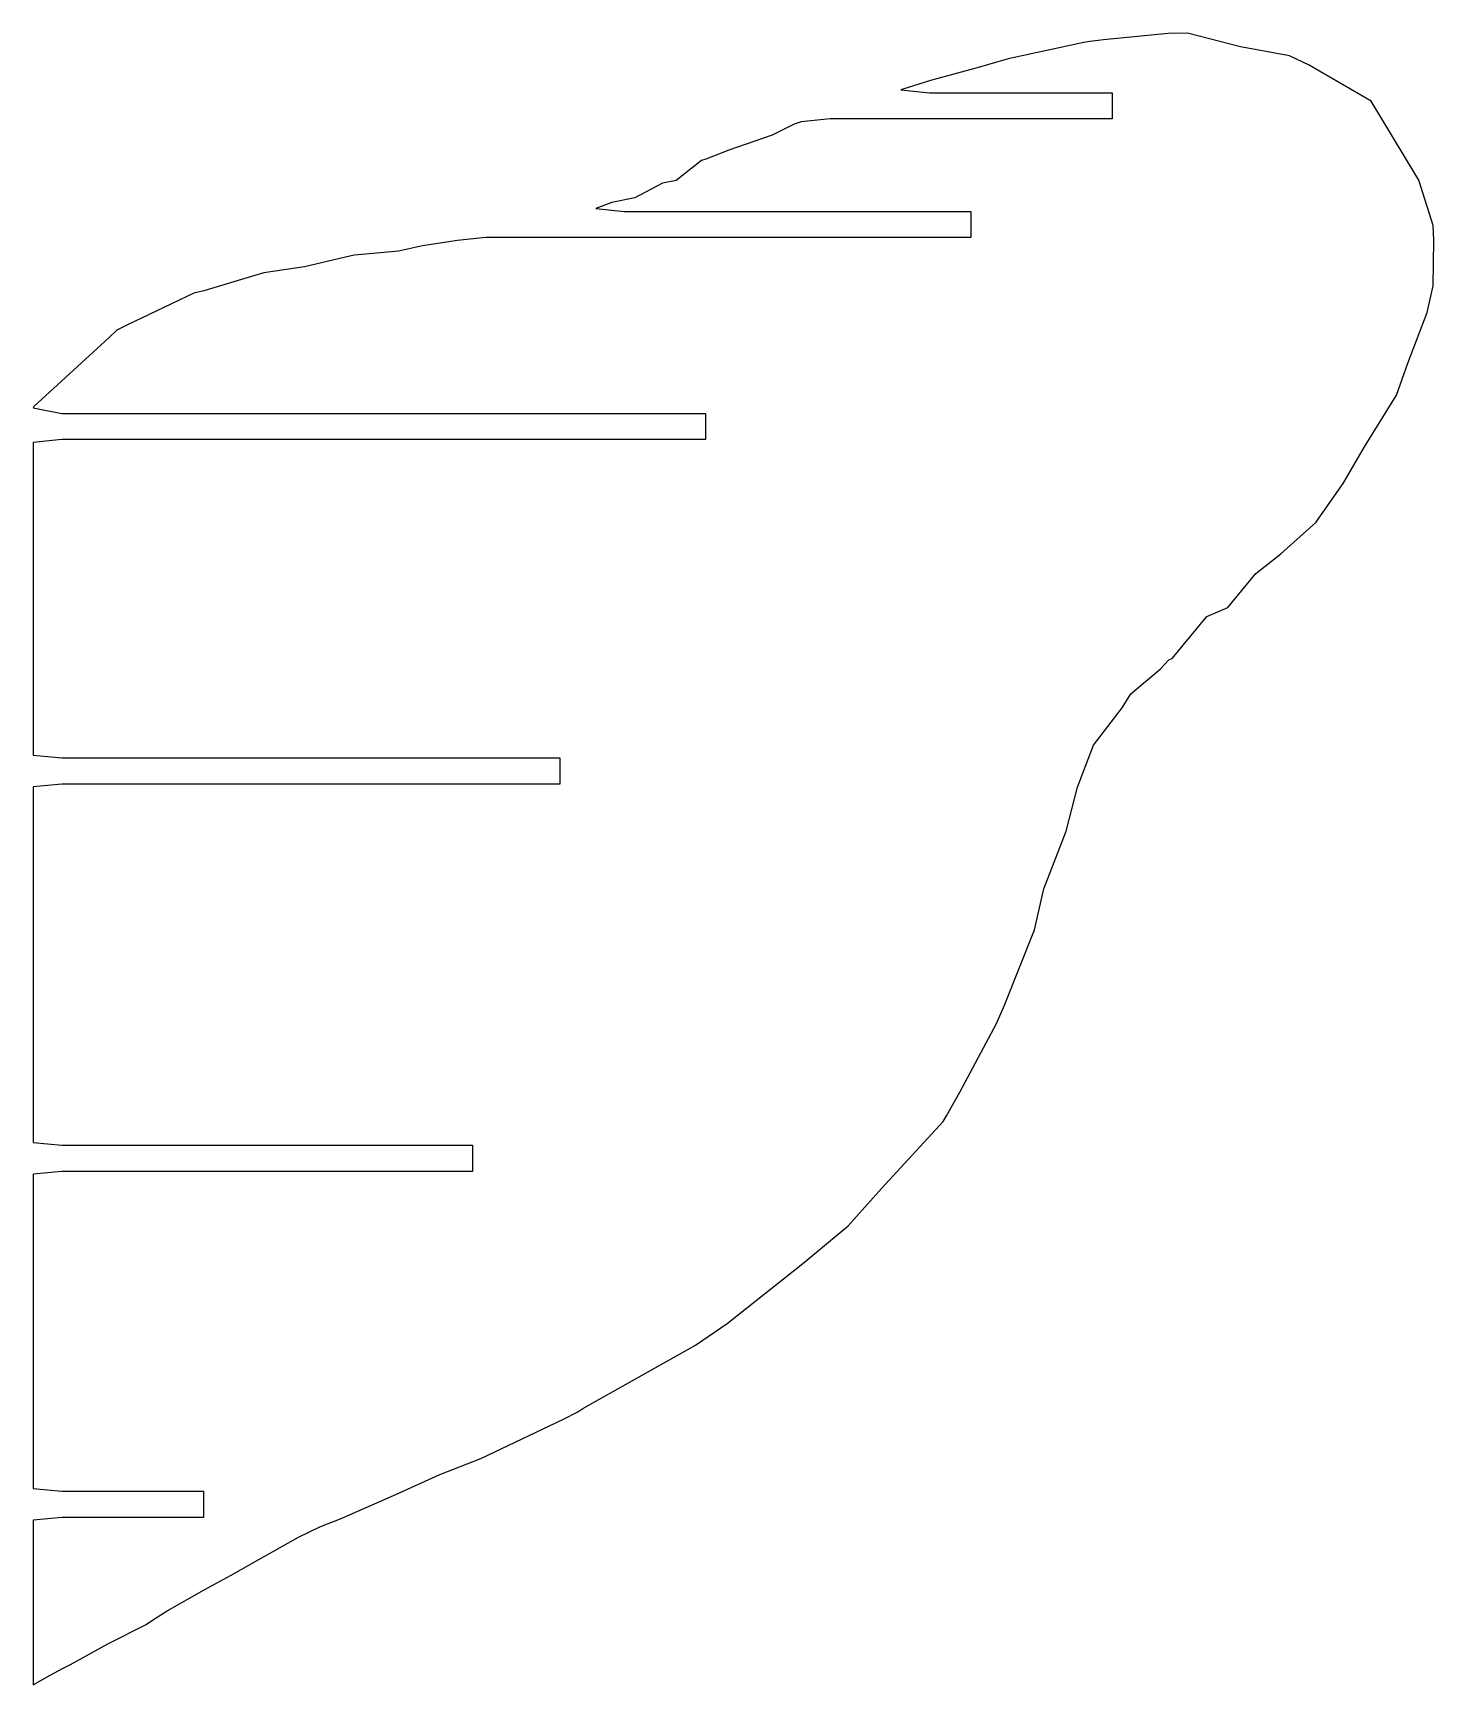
# Model space of a CAD drawing. Header units: inches. Extents: x -5 to 450, y 101 to 374.
# Drawn here: x 233 to 450, y 101.5 to 357.3 of the extents above; entities that cross this region are included whole.
import ezdxf

# ---------------------------------------------------------------- set-up
doc = ezdxf.new("R2010")
doc.units = ezdxf.units.IN
doc.header["$MEASUREMENT"] = 0
doc.layers.add('boundary', color=7, linetype='Continuous')

# ---------------------------------------------------------------- blocks, each defined once
blk = doc.blocks.new('block 132')
at = {"layer": 'boundary', "color": 5, "lineweight": 25, "true_color": 0x0000ff}
for points in [[(232.99, 299.26), (237.45, 298.41)], [(232.99, 299.26), (237.45, 298.41)], [(232.99, 299.26), (232.99, 299.26)], [(237.45, 298.41), (237.45, 298.41)]]:
    blk.add_lwpolyline(points, dxfattribs=at)
blk = doc.blocks.new('block 133')
at = {"layer": 'boundary', "color": 5, "lineweight": 25, "true_color": 0x0000ff}
for points in [[(237.45, 298.41), (337.12, 298.41)], [(237.45, 298.41), (337.12, 298.41)], [(237.45, 298.41), (237.45, 298.41)], [(337.12, 298.41), (337.12, 298.41)]]:
    blk.add_lwpolyline(points, dxfattribs=at)
blk = doc.blocks.new('block 134')
at = {"layer": 'boundary', "color": 5, "lineweight": 25, "true_color": 0x0000ff}
for points in [[(337.12, 298.41), (337.12, 294.36)], [(337.12, 298.41), (337.12, 294.36)], [(337.12, 298.41), (337.12, 298.41)], [(337.12, 294.36), (337.12, 294.36)]]:
    blk.add_lwpolyline(points, dxfattribs=at)
blk = doc.blocks.new('block 135')
at = {"layer": 'boundary', "color": 5, "lineweight": 25, "true_color": 0x0000ff}
for points in [[(337.12, 294.36), (237.45, 294.36)], [(337.12, 294.36), (237.45, 294.36)], [(237.45, 294.36), (237.45, 294.36)], [(337.12, 294.36), (337.12, 294.36)]]:
    blk.add_lwpolyline(points, dxfattribs=at)
blk = doc.blocks.new('block 136')
at = {"layer": 'boundary', "color": 5, "lineweight": 25, "true_color": 0x0000ff}
for points in [[(237.45, 294.36), (232.99, 293.92)], [(237.45, 294.36), (232.99, 293.92)], [(237.45, 294.36), (237.45, 294.36)], [(232.99, 293.92), (232.99, 293.92)]]:
    blk.add_lwpolyline(points, dxfattribs=at)
blk = doc.blocks.new('block 137')
at = {"layer": 'boundary', "color": 5, "lineweight": 25, "true_color": 0x0000ff}
for points in [[(232.99, 293.92), (232.99, 245.48)], [(232.99, 293.92), (232.99, 245.48)], [(232.99, 293.92), (232.99, 293.92)], [(232.99, 245.48), (232.99, 245.48)]]:
    blk.add_lwpolyline(points, dxfattribs=at)
blk = doc.blocks.new('block 138')
at = {"layer": 'boundary', "color": 5, "lineweight": 25, "true_color": 0x0000ff}
for points in [[(232.99, 245.48), (237.45, 245.04)], [(232.99, 245.48), (237.45, 245.04)], [(232.99, 245.48), (232.99, 245.48)], [(237.45, 245.04), (237.45, 245.04)]]:
    blk.add_lwpolyline(points, dxfattribs=at)
blk = doc.blocks.new('block 139')
at = {"layer": 'boundary', "color": 5, "lineweight": 25, "true_color": 0x0000ff}
for points in [[(237.45, 245.04), (314.56, 245.04)], [(237.45, 245.04), (314.56, 245.04)], [(237.45, 245.04), (237.45, 245.04)], [(314.56, 245.04), (314.56, 245.04)]]:
    blk.add_lwpolyline(points, dxfattribs=at)
blk = doc.blocks.new('block 140')
at = {"layer": 'boundary', "color": 5, "lineweight": 25, "true_color": 0x0000ff}
for points in [[(314.56, 245.04), (314.56, 240.99)], [(314.56, 245.04), (314.56, 240.99)], [(314.56, 245.04), (314.56, 245.04)], [(314.56, 240.99), (314.56, 240.99)]]:
    blk.add_lwpolyline(points, dxfattribs=at)
blk = doc.blocks.new('block 141')
at = {"layer": 'boundary', "color": 5, "lineweight": 25, "true_color": 0x0000ff}
for points in [[(314.56, 240.99), (237.45, 240.99)], [(314.56, 240.99), (237.45, 240.99)], [(237.45, 240.99), (237.45, 240.99)], [(314.56, 240.99), (314.56, 240.99)]]:
    blk.add_lwpolyline(points, dxfattribs=at)
blk = doc.blocks.new('block 142')
at = {"layer": 'boundary', "color": 5, "lineweight": 25, "true_color": 0x0000ff}
for points in [[(237.45, 240.99), (232.99, 240.55)], [(237.45, 240.99), (232.99, 240.55)], [(232.99, 240.55), (232.99, 240.55)], [(237.45, 240.99), (237.45, 240.99)]]:
    blk.add_lwpolyline(points, dxfattribs=at)
blk = doc.blocks.new('block 143')
at = {"layer": 'boundary', "color": 5, "lineweight": 25, "true_color": 0x0000ff}
for points in [[(232.99, 240.55), (232.99, 185.51)], [(232.99, 240.55), (232.99, 185.51)], [(232.99, 240.55), (232.99, 240.55)], [(232.99, 185.51), (232.99, 185.51)]]:
    blk.add_lwpolyline(points, dxfattribs=at)
blk = doc.blocks.new('block 144')
at = {"layer": 'boundary', "color": 5, "lineweight": 25, "true_color": 0x0000ff}
for points in [[(232.99, 185.51), (237.45, 185.07)], [(232.99, 185.51), (237.45, 185.07)], [(232.99, 185.51), (232.99, 185.51)], [(237.45, 185.07), (237.45, 185.07)]]:
    blk.add_lwpolyline(points, dxfattribs=at)
blk = doc.blocks.new('block 145')
at = {"layer": 'boundary', "color": 5, "lineweight": 25, "true_color": 0x0000ff}
for points in [[(237.45, 185.07), (301.04, 185.07)], [(237.45, 185.07), (301.04, 185.07)], [(237.45, 185.07), (237.45, 185.07)], [(301.04, 185.07), (301.04, 185.07)]]:
    blk.add_lwpolyline(points, dxfattribs=at)
blk = doc.blocks.new('block 146')
at = {"layer": 'boundary', "color": 5, "lineweight": 25, "true_color": 0x0000ff}
for points in [[(301.04, 185.07), (301.04, 181.02)], [(301.04, 185.07), (301.04, 181.02)], [(301.04, 185.07), (301.04, 185.07)], [(301.04, 181.02), (301.04, 181.02)]]:
    blk.add_lwpolyline(points, dxfattribs=at)
blk = doc.blocks.new('block 147')
at = {"layer": 'boundary', "color": 5, "lineweight": 25, "true_color": 0x0000ff}
for points in [[(301.04, 181.02), (237.45, 181.02)], [(301.04, 181.02), (237.45, 181.02)], [(237.45, 181.02), (237.45, 181.02)], [(301.04, 181.02), (301.04, 181.02)]]:
    blk.add_lwpolyline(points, dxfattribs=at)
blk = doc.blocks.new('block 148')
at = {"layer": 'boundary', "color": 5, "lineweight": 25, "true_color": 0x0000ff}
for points in [[(237.45, 181.02), (232.99, 180.58)], [(237.45, 181.02), (232.99, 180.58)], [(232.99, 180.58), (232.99, 180.58)], [(237.45, 181.02), (237.45, 181.02)]]:
    blk.add_lwpolyline(points, dxfattribs=at)
blk = doc.blocks.new('block 149')
at = {"layer": 'boundary', "color": 5, "lineweight": 25, "true_color": 0x0000ff}
for points in [[(232.99, 180.58), (232.99, 131.92)], [(232.99, 180.58), (232.99, 131.92)], [(232.99, 180.58), (232.99, 180.58)], [(232.99, 131.92), (232.99, 131.92)]]:
    blk.add_lwpolyline(points, dxfattribs=at)
blk = doc.blocks.new('block 150')
at = {"layer": 'boundary', "color": 5, "lineweight": 25, "true_color": 0x0000ff}
for points in [[(232.99, 131.92), (237.45, 131.48)], [(232.99, 131.92), (237.45, 131.48)], [(232.99, 131.92), (232.99, 131.92)], [(237.45, 131.48), (237.45, 131.48)]]:
    blk.add_lwpolyline(points, dxfattribs=at)
blk = doc.blocks.new('block 151')
at = {"layer": 'boundary', "color": 5, "lineweight": 25, "true_color": 0x0000ff}
for points in [[(237.45, 131.48), (259.38, 131.48)], [(237.45, 131.48), (259.38, 131.48)], [(237.45, 131.48), (237.45, 131.48)], [(259.38, 131.48), (259.38, 131.48)]]:
    blk.add_lwpolyline(points, dxfattribs=at)
blk = doc.blocks.new('block 152')
at = {"layer": 'boundary', "color": 5, "lineweight": 25, "true_color": 0x0000ff}
for points in [[(259.38, 131.48), (259.38, 127.43)], [(259.38, 131.48), (259.38, 127.43)], [(259.38, 131.48), (259.38, 131.48)], [(259.38, 127.43), (259.38, 127.43)]]:
    blk.add_lwpolyline(points, dxfattribs=at)
blk = doc.blocks.new('block 153')
at = {"layer": 'boundary', "color": 5, "lineweight": 25, "true_color": 0x0000ff}
for points in [[(259.38, 127.43), (237.45, 127.43)], [(259.38, 127.43), (237.45, 127.43)], [(237.45, 127.43), (237.45, 127.43)], [(259.38, 127.43), (259.38, 127.43)]]:
    blk.add_lwpolyline(points, dxfattribs=at)
blk = doc.blocks.new('block 154')
at = {"layer": 'boundary', "color": 5, "lineweight": 25, "true_color": 0x0000ff}
for points in [[(237.45, 127.43), (232.99, 126.99)], [(237.45, 127.43), (232.99, 126.99)], [(232.99, 126.99), (232.99, 126.99)], [(237.45, 127.43), (237.45, 127.43)]]:
    blk.add_lwpolyline(points, dxfattribs=at)
blk = doc.blocks.new('block 155')
at = {"layer": 'boundary', "color": 5, "lineweight": 25, "true_color": 0x0000ff}
for points in [[(232.99, 126.99), (232.99, 101.49)], [(232.99, 126.99), (232.99, 101.49)], [(232.99, 126.99), (232.99, 126.99)], [(232.99, 101.49), (232.99, 101.49)]]:
    blk.add_lwpolyline(points, dxfattribs=at)
blk = doc.blocks.new('block 156')
at = {"layer": 'boundary', "color": 5, "lineweight": 25, "true_color": 0x0000ff}
for points in [[(232.99, 101.49), (235.63, 103.01)], [(232.99, 101.49), (235.63, 103.01)], [(235.63, 103.01), (235.63, 103.01)], [(232.99, 101.49), (232.99, 101.49)]]:
    blk.add_lwpolyline(points, dxfattribs=at)
blk = doc.blocks.new('block 157')
at = {"layer": 'boundary', "color": 5, "lineweight": 25, "true_color": 0x0000ff}
for points in [[(235.63, 103.01), (237.66, 104.09)], [(235.63, 103.01), (237.66, 104.09)], [(235.63, 103.01), (235.63, 103.01)], [(237.66, 104.09), (237.66, 104.09)]]:
    blk.add_lwpolyline(points, dxfattribs=at)
blk = doc.blocks.new('block 158')
at = {"layer": 'boundary', "color": 5, "lineweight": 25, "true_color": 0x0000ff}
for points in [[(237.66, 104.09), (238.78, 104.67)], [(237.66, 104.09), (238.78, 104.67)], [(237.66, 104.09), (237.66, 104.09)], [(238.78, 104.67), (238.78, 104.67)]]:
    blk.add_lwpolyline(points, dxfattribs=at)
blk = doc.blocks.new('block 159')
at = {"layer": 'boundary', "color": 5, "lineweight": 25, "true_color": 0x0000ff}
for points in [[(238.78, 104.67), (244.57, 107.86)], [(238.78, 104.67), (244.57, 107.86)], [(244.57, 107.86), (244.57, 107.86)], [(238.78, 104.67), (238.78, 104.67)]]:
    blk.add_lwpolyline(points, dxfattribs=at)
blk = doc.blocks.new('block 160')
at = {"layer": 'boundary', "color": 5, "lineweight": 25, "true_color": 0x0000ff}
for points in [[(244.57, 107.86), (250.49, 110.83)], [(244.57, 107.86), (250.49, 110.83)], [(250.49, 110.83), (250.49, 110.83)], [(244.57, 107.86), (244.57, 107.86)]]:
    blk.add_lwpolyline(points, dxfattribs=at)
blk = doc.blocks.new('block 161')
at = {"layer": 'boundary', "color": 5, "lineweight": 25, "true_color": 0x0000ff}
for points in [[(250.49, 110.83), (251.81, 111.73)], [(250.49, 110.83), (251.81, 111.73)], [(250.49, 110.83), (250.49, 110.83)], [(251.81, 111.73), (251.81, 111.73)]]:
    blk.add_lwpolyline(points, dxfattribs=at)
blk = doc.blocks.new('block 162')
at = {"layer": 'boundary', "color": 5, "lineweight": 25, "true_color": 0x0000ff}
for points in [[(251.81, 111.73), (253.79, 112.99)], [(251.81, 111.73), (253.79, 112.99)], [(253.79, 112.99), (253.79, 112.99)], [(251.81, 111.73), (251.81, 111.73)]]:
    blk.add_lwpolyline(points, dxfattribs=at)
blk = doc.blocks.new('block 163')
at = {"layer": 'boundary', "color": 5, "lineweight": 25, "true_color": 0x0000ff}
for points in [[(253.79, 112.99), (259.52, 116.23)], [(253.79, 112.99), (259.52, 116.23)], [(259.52, 116.23), (259.52, 116.23)], [(253.79, 112.99), (253.79, 112.99)]]:
    blk.add_lwpolyline(points, dxfattribs=at)
blk = doc.blocks.new('block 164')
at = {"layer": 'boundary', "color": 5, "lineweight": 25, "true_color": 0x0000ff}
for points in [[(259.52, 116.23), (263.66, 118.47)], [(259.52, 116.23), (263.66, 118.47)], [(263.66, 118.47), (263.66, 118.47)], [(259.52, 116.23), (259.52, 116.23)]]:
    blk.add_lwpolyline(points, dxfattribs=at)
blk = doc.blocks.new('block 165')
at = {"layer": 'boundary', "color": 5, "lineweight": 25, "true_color": 0x0000ff}
for points in [[(263.66, 118.47), (267.94, 120.91)], [(263.66, 118.47), (267.94, 120.91)], [(267.94, 120.91), (267.94, 120.91)], [(263.66, 118.47), (263.66, 118.47)]]:
    blk.add_lwpolyline(points, dxfattribs=at)
blk = doc.blocks.new('block 166')
at = {"layer": 'boundary', "color": 5, "lineweight": 25, "true_color": 0x0000ff}
for points in [[(267.94, 120.91), (274.08, 124.39)], [(267.94, 120.91), (274.08, 124.39)], [(274.08, 124.39), (274.08, 124.39)], [(267.94, 120.91), (267.94, 120.91)]]:
    blk.add_lwpolyline(points, dxfattribs=at)
blk = doc.blocks.new('block 167')
at = {"layer": 'boundary', "color": 5, "lineweight": 25, "true_color": 0x0000ff}
for points in [[(274.08, 124.39), (277.4, 125.99)], [(274.08, 124.39), (277.4, 125.99)], [(277.4, 125.99), (277.4, 125.99)], [(274.08, 124.39), (274.08, 124.39)]]:
    blk.add_lwpolyline(points, dxfattribs=at)
blk = doc.blocks.new('block 168')
at = {"layer": 'boundary', "color": 5, "lineweight": 25, "true_color": 0x0000ff}
for points in [[(277.4, 125.99), (280.71, 127.27)], [(277.4, 125.99), (280.71, 127.27)], [(277.4, 125.99), (277.4, 125.99)], [(280.71, 127.27), (280.71, 127.27)]]:
    blk.add_lwpolyline(points, dxfattribs=at)
blk = doc.blocks.new('block 169')
at = {"layer": 'boundary', "color": 5, "lineweight": 25, "true_color": 0x0000ff}
for points in [[(280.71, 127.27), (289.29, 131.03)], [(280.71, 127.27), (289.29, 131.03)], [(289.29, 131.03), (289.29, 131.03)], [(280.71, 127.27), (280.71, 127.27)]]:
    blk.add_lwpolyline(points, dxfattribs=at)
blk = doc.blocks.new('block 170')
at = {"layer": 'boundary', "color": 5, "lineweight": 25, "true_color": 0x0000ff}
for points in [[(289.29, 131.03), (296.01, 134.07)], [(289.29, 131.03), (296.01, 134.07)], [(296.01, 134.07), (296.01, 134.07)], [(289.29, 131.03), (289.29, 131.03)]]:
    blk.add_lwpolyline(points, dxfattribs=at)
blk = doc.blocks.new('block 171')
at = {"layer": 'boundary', "color": 5, "lineweight": 25, "true_color": 0x0000ff}
for points in [[(296.01, 134.07), (302.34, 136.56)], [(296.01, 134.07), (302.34, 136.56)], [(302.34, 136.56), (302.34, 136.56)], [(296.01, 134.07), (296.01, 134.07)]]:
    blk.add_lwpolyline(points, dxfattribs=at)
blk = doc.blocks.new('block 172')
at = {"layer": 'boundary', "color": 5, "lineweight": 25, "true_color": 0x0000ff}
for points in [[(302.34, 136.56), (315.17, 142.64)], [(302.34, 136.56), (315.17, 142.64)], [(315.17, 142.64), (315.17, 142.64)], [(302.34, 136.56), (302.34, 136.56)]]:
    blk.add_lwpolyline(points, dxfattribs=at)
blk = doc.blocks.new('block 173')
at = {"layer": 'boundary', "color": 5, "lineweight": 25, "true_color": 0x0000ff}
for points in [[(315.17, 142.64), (317.34, 143.76)], [(315.17, 142.64), (317.34, 143.76)], [(317.34, 143.76), (317.34, 143.76)], [(315.17, 142.64), (315.17, 142.64)]]:
    blk.add_lwpolyline(points, dxfattribs=at)
blk = doc.blocks.new('block 174')
at = {"layer": 'boundary', "color": 5, "lineweight": 25, "true_color": 0x0000ff}
for points in [[(317.34, 143.76), (318.16, 144.3)], [(317.34, 143.76), (318.16, 144.3)], [(317.34, 143.76), (317.34, 143.76)], [(318.16, 144.3), (318.16, 144.3)]]:
    blk.add_lwpolyline(points, dxfattribs=at)
blk = doc.blocks.new('block 175')
at = {"layer": 'boundary', "color": 5, "lineweight": 25, "true_color": 0x0000ff}
for points in [[(318.16, 144.3), (335.61, 154.13)], [(318.16, 144.3), (335.61, 154.13)], [(335.61, 154.13), (335.61, 154.13)], [(318.16, 144.3), (318.16, 144.3)]]:
    blk.add_lwpolyline(points, dxfattribs=at)
blk = doc.blocks.new('block 176')
at = {"layer": 'boundary', "color": 5, "lineweight": 25, "true_color": 0x0000ff}
for points in [[(335.61, 154.13), (340.49, 157.44)], [(335.61, 154.13), (340.49, 157.44)], [(340.49, 157.44), (340.49, 157.44)], [(335.61, 154.13), (335.61, 154.13)]]:
    blk.add_lwpolyline(points, dxfattribs=at)
blk = doc.blocks.new('block 177')
at = {"layer": 'boundary', "color": 5, "lineweight": 25, "true_color": 0x0000ff}
for points in [[(340.49, 157.44), (352.22, 166.75)], [(340.49, 157.44), (352.22, 166.75)], [(352.22, 166.75), (352.22, 166.75)], [(340.49, 157.44), (340.49, 157.44)]]:
    blk.add_lwpolyline(points, dxfattribs=at)
blk = doc.blocks.new('block 178')
at = {"layer": 'boundary', "color": 5, "lineweight": 25, "true_color": 0x0000ff}
for points in [[(352.22, 166.75), (359.21, 172.6)], [(352.22, 166.75), (359.21, 172.6)], [(359.21, 172.6), (359.21, 172.6)], [(352.22, 166.75), (352.22, 166.75)]]:
    blk.add_lwpolyline(points, dxfattribs=at)
blk = doc.blocks.new('block 179')
at = {"layer": 'boundary', "color": 5, "lineweight": 25, "true_color": 0x0000ff}
for points in [[(359.21, 172.6), (364.42, 178.38)], [(359.21, 172.6), (364.42, 178.38)], [(364.42, 178.38), (364.42, 178.38)], [(359.21, 172.6), (359.21, 172.6)]]:
    blk.add_lwpolyline(points, dxfattribs=at)
blk = doc.blocks.new('block 180')
at = {"layer": 'boundary', "color": 5, "lineweight": 25, "true_color": 0x0000ff}
for points in [[(364.42, 178.38), (373.94, 188.77)], [(364.42, 178.38), (373.94, 188.77)], [(373.94, 188.77), (373.94, 188.77)], [(364.42, 178.38), (364.42, 178.38)]]:
    blk.add_lwpolyline(points, dxfattribs=at)
blk = doc.blocks.new('block 181')
at = {"layer": 'boundary', "color": 5, "lineweight": 25, "true_color": 0x0000ff}
for points in [[(373.94, 188.77), (374.48, 189.61)], [(373.94, 188.77), (374.48, 189.61)], [(374.48, 189.61), (374.48, 189.61)], [(373.94, 188.77), (373.94, 188.77)]]:
    blk.add_lwpolyline(points, dxfattribs=at)
blk = doc.blocks.new('block 182')
at = {"layer": 'boundary', "color": 5, "lineweight": 25, "true_color": 0x0000ff}
for points in [[(374.48, 189.61), (376.55, 193.29)], [(374.48, 189.61), (376.55, 193.29)], [(376.55, 193.29), (376.55, 193.29)], [(374.48, 189.61), (374.48, 189.61)]]:
    blk.add_lwpolyline(points, dxfattribs=at)
blk = doc.blocks.new('block 183')
at = {"layer": 'boundary', "color": 5, "lineweight": 25, "true_color": 0x0000ff}
for points in [[(376.55, 193.29), (382.19, 203.91)], [(376.55, 193.29), (382.19, 203.91)], [(382.19, 203.91), (382.19, 203.91)], [(376.55, 193.29), (376.55, 193.29)]]:
    blk.add_lwpolyline(points, dxfattribs=at)
blk = doc.blocks.new('block 184')
at = {"layer": 'boundary', "color": 5, "lineweight": 25, "true_color": 0x0000ff}
for points in [[(382.19, 203.91), (383.42, 206.78)], [(382.19, 203.91), (383.42, 206.78)], [(383.42, 206.78), (383.42, 206.78)], [(382.19, 203.91), (382.19, 203.91)]]:
    blk.add_lwpolyline(points, dxfattribs=at)
blk = doc.blocks.new('block 185')
at = {"layer": 'boundary', "color": 5, "lineweight": 25, "true_color": 0x0000ff}
for points in [[(383.42, 206.78), (388.09, 218.41)], [(383.42, 206.78), (388.09, 218.41)], [(388.09, 218.41), (388.09, 218.41)], [(383.42, 206.78), (383.42, 206.78)]]:
    blk.add_lwpolyline(points, dxfattribs=at)
blk = doc.blocks.new('block 186')
at = {"layer": 'boundary', "color": 5, "lineweight": 25, "true_color": 0x0000ff}
for points in [[(388.09, 218.41), (389.53, 224.79)], [(388.09, 218.41), (389.53, 224.79)], [(389.53, 224.79), (389.53, 224.79)], [(388.09, 218.41), (388.09, 218.41)]]:
    blk.add_lwpolyline(points, dxfattribs=at)
blk = doc.blocks.new('block 187')
at = {"layer": 'boundary', "color": 5, "lineweight": 25, "true_color": 0x0000ff}
for points in [[(389.53, 224.79), (393.01, 233.7)], [(389.53, 224.79), (393.01, 233.7)], [(393.01, 233.7), (393.01, 233.7)], [(389.53, 224.79), (389.53, 224.79)]]:
    blk.add_lwpolyline(points, dxfattribs=at)
blk = doc.blocks.new('block 188')
at = {"layer": 'boundary', "color": 5, "lineweight": 25, "true_color": 0x0000ff}
for points in [[(393.01, 233.7), (394.77, 240.54)], [(393.01, 233.7), (394.77, 240.54)], [(394.77, 240.54), (394.77, 240.54)], [(393.01, 233.7), (393.01, 233.7)]]:
    blk.add_lwpolyline(points, dxfattribs=at)
blk = doc.blocks.new('block 189')
at = {"layer": 'boundary', "color": 5, "lineweight": 25, "true_color": 0x0000ff}
for points in [[(394.77, 240.54), (397.25, 247.02)], [(394.77, 240.54), (397.25, 247.02)], [(397.25, 247.02), (397.25, 247.02)], [(394.77, 240.54), (394.77, 240.54)]]:
    blk.add_lwpolyline(points, dxfattribs=at)
blk = doc.blocks.new('block 190')
at = {"layer": 'boundary', "color": 5, "lineweight": 25, "true_color": 0x0000ff}
for points in [[(397.25, 247.02), (401.67, 252.81)], [(397.25, 247.02), (401.67, 252.81)], [(401.67, 252.81), (401.67, 252.81)], [(397.25, 247.02), (397.25, 247.02)]]:
    blk.add_lwpolyline(points, dxfattribs=at)
blk = doc.blocks.new('block 191')
at = {"layer": 'boundary', "color": 5, "lineweight": 25, "true_color": 0x0000ff}
for points in [[(401.67, 252.81), (403.01, 254.97)], [(401.67, 252.81), (403.01, 254.97)], [(403.01, 254.97), (403.01, 254.97)], [(401.67, 252.81), (401.67, 252.81)]]:
    blk.add_lwpolyline(points, dxfattribs=at)
blk = doc.blocks.new('block 192')
at = {"layer": 'boundary', "color": 5, "lineweight": 25, "true_color": 0x0000ff}
for points in [[(403.01, 254.97), (407.54, 258.81)], [(403.01, 254.97), (407.54, 258.81)], [(407.54, 258.81), (407.54, 258.81)], [(403.01, 254.97), (403.01, 254.97)]]:
    blk.add_lwpolyline(points, dxfattribs=at)
blk = doc.blocks.new('block 193')
at = {"layer": 'boundary', "color": 5, "lineweight": 25, "true_color": 0x0000ff}
for points in [[(407.54, 258.81), (408.9, 260.23)], [(407.54, 258.81), (408.9, 260.23)], [(407.54, 258.81), (407.54, 258.81)], [(408.9, 260.23), (408.9, 260.23)]]:
    blk.add_lwpolyline(points, dxfattribs=at)
blk = doc.blocks.new('block 194')
at = {"layer": 'boundary', "color": 5, "lineweight": 25, "true_color": 0x0000ff}
for points in [[(408.9, 260.23), (409.43, 260.47)], [(408.9, 260.23), (409.43, 260.47)], [(408.9, 260.23), (408.9, 260.23)], [(409.43, 260.47), (409.43, 260.47)]]:
    blk.add_lwpolyline(points, dxfattribs=at)
blk = doc.blocks.new('block 195')
at = {"layer": 'boundary', "color": 5, "lineweight": 25, "true_color": 0x0000ff}
for points in [[(409.43, 260.47), (414.78, 266.94)], [(409.43, 260.47), (414.78, 266.94)], [(414.78, 266.94), (414.78, 266.94)], [(409.43, 260.47), (409.43, 260.47)]]:
    blk.add_lwpolyline(points, dxfattribs=at)
blk = doc.blocks.new('block 196')
at = {"layer": 'boundary', "color": 5, "lineweight": 25, "true_color": 0x0000ff}
for points in [[(414.78, 266.94), (418.02, 268.32)], [(414.78, 266.94), (418.02, 268.32)], [(414.78, 266.94), (414.78, 266.94)], [(418.02, 268.32), (418.02, 268.32)]]:
    blk.add_lwpolyline(points, dxfattribs=at)
blk = doc.blocks.new('block 197')
at = {"layer": 'boundary', "color": 5, "lineweight": 25, "true_color": 0x0000ff}
for points in [[(418.02, 268.32), (422.38, 273.59)], [(418.02, 268.32), (422.38, 273.59)], [(422.38, 273.59), (422.38, 273.59)], [(418.02, 268.32), (418.02, 268.32)]]:
    blk.add_lwpolyline(points, dxfattribs=at)
blk = doc.blocks.new('block 198')
at = {"layer": 'boundary', "color": 5, "lineweight": 25, "true_color": 0x0000ff}
for points in [[(422.38, 273.59), (426.23, 276.66)], [(422.38, 273.59), (426.23, 276.66)], [(426.23, 276.66), (426.23, 276.66)], [(422.38, 273.59), (422.38, 273.59)]]:
    blk.add_lwpolyline(points, dxfattribs=at)
blk = doc.blocks.new('block 199')
at = {"layer": 'boundary', "color": 5, "lineweight": 25, "true_color": 0x0000ff}
for points in [[(426.23, 276.66), (431.67, 281.51)], [(426.23, 276.66), (431.67, 281.51)], [(431.67, 281.51), (431.67, 281.51)], [(426.23, 276.66), (426.23, 276.66)]]:
    blk.add_lwpolyline(points, dxfattribs=at)
blk = doc.blocks.new('block 200')
at = {"layer": 'boundary', "color": 5, "lineweight": 25, "true_color": 0x0000ff}
for points in [[(431.67, 281.51), (435.9, 287.53)], [(431.67, 281.51), (435.9, 287.53)], [(435.9, 287.53), (435.9, 287.53)], [(431.67, 281.51), (431.67, 281.51)]]:
    blk.add_lwpolyline(points, dxfattribs=at)
blk = doc.blocks.new('block 201')
at = {"layer": 'boundary', "color": 5, "lineweight": 25, "true_color": 0x0000ff}
for points in [[(435.9, 287.53), (439.2, 293.25)], [(435.9, 287.53), (439.2, 293.25)], [(439.2, 293.25), (439.2, 293.25)], [(435.9, 287.53), (435.9, 287.53)]]:
    blk.add_lwpolyline(points, dxfattribs=at)
blk = doc.blocks.new('block 202')
at = {"layer": 'boundary', "color": 5, "lineweight": 25, "true_color": 0x0000ff}
for points in [[(439.2, 293.25), (444.14, 301.23)], [(439.2, 293.25), (444.14, 301.23)], [(444.14, 301.23), (444.14, 301.23)], [(439.2, 293.25), (439.2, 293.25)]]:
    blk.add_lwpolyline(points, dxfattribs=at)
blk = doc.blocks.new('block 203')
at = {"layer": 'boundary', "color": 5, "lineweight": 25, "true_color": 0x0000ff}
for points in [[(444.14, 301.23), (445.9, 306.2)], [(444.14, 301.23), (445.9, 306.2)], [(445.9, 306.2), (445.9, 306.2)], [(444.14, 301.23), (444.14, 301.23)]]:
    blk.add_lwpolyline(points, dxfattribs=at)
blk = doc.blocks.new('block 204')
at = {"layer": 'boundary', "color": 5, "lineweight": 25, "true_color": 0x0000ff}
for points in [[(445.9, 306.2), (448.9, 314.02)], [(445.9, 306.2), (448.9, 314.02)], [(448.9, 314.02), (448.9, 314.02)], [(445.9, 306.2), (445.9, 306.2)]]:
    blk.add_lwpolyline(points, dxfattribs=at)
blk = doc.blocks.new('block 205')
at = {"layer": 'boundary', "color": 5, "lineweight": 25, "true_color": 0x0000ff}
for points in [[(448.9, 314.02), (449.83, 318.16)], [(448.9, 314.02), (449.83, 318.16)], [(449.83, 318.16), (449.83, 318.16)], [(448.9, 314.02), (448.9, 314.02)]]:
    blk.add_lwpolyline(points, dxfattribs=at)
blk = doc.blocks.new('block 206')
at = {"layer": 'boundary', "color": 5, "lineweight": 25, "true_color": 0x0000ff}
for points in [[(449.83, 318.16), (449.96, 325.16)], [(449.83, 318.16), (449.96, 325.16)], [(449.96, 325.16), (449.96, 325.16)], [(449.83, 318.16), (449.83, 318.16)]]:
    blk.add_lwpolyline(points, dxfattribs=at)
blk = doc.blocks.new('block 207')
at = {"layer": 'boundary', "color": 5, "lineweight": 25, "true_color": 0x0000ff}
for points in [[(449.96, 325.16), (449.82, 327.5)], [(449.96, 325.16), (449.82, 327.5)], [(449.82, 327.5), (449.82, 327.5)], [(449.96, 325.16), (449.96, 325.16)]]:
    blk.add_lwpolyline(points, dxfattribs=at)
blk = doc.blocks.new('block 208')
at = {"layer": 'boundary', "color": 5, "lineweight": 25, "true_color": 0x0000ff}
for points in [[(449.82, 327.5), (447.63, 334.5)], [(449.82, 327.5), (447.63, 334.5)], [(447.63, 334.5), (447.63, 334.5)], [(449.82, 327.5), (449.82, 327.5)]]:
    blk.add_lwpolyline(points, dxfattribs=at)
blk = doc.blocks.new('block 209')
at = {"layer": 'boundary', "color": 5, "lineweight": 25, "true_color": 0x0000ff}
for points in [[(447.63, 334.5), (446.98, 335.54)], [(447.63, 334.5), (446.98, 335.54)], [(446.98, 335.54), (446.98, 335.54)], [(447.63, 334.5), (447.63, 334.5)]]:
    blk.add_lwpolyline(points, dxfattribs=at)
blk = doc.blocks.new('block 210')
at = {"layer": 'boundary', "color": 5, "lineweight": 25, "true_color": 0x0000ff}
for points in [[(446.98, 335.54), (440.23, 346.74)], [(446.98, 335.54), (440.23, 346.74)], [(440.23, 346.74), (440.23, 346.74)], [(446.98, 335.54), (446.98, 335.54)]]:
    blk.add_lwpolyline(points, dxfattribs=at)
blk = doc.blocks.new('block 211')
at = {"layer": 'boundary', "color": 5, "lineweight": 25, "true_color": 0x0000ff}
for points in [[(440.23, 346.74), (430.62, 352.32)], [(440.23, 346.74), (430.62, 352.32)], [(430.62, 352.32), (430.62, 352.32)], [(440.23, 346.74), (440.23, 346.74)]]:
    blk.add_lwpolyline(points, dxfattribs=at)
blk = doc.blocks.new('block 212')
at = {"layer": 'boundary', "color": 5, "lineweight": 25, "true_color": 0x0000ff}
for points in [[(430.62, 352.32), (427.59, 353.76)], [(430.62, 352.32), (427.59, 353.76)], [(427.59, 353.76), (427.59, 353.76)], [(430.62, 352.32), (430.62, 352.32)]]:
    blk.add_lwpolyline(points, dxfattribs=at)
blk = doc.blocks.new('block 213')
at = {"layer": 'boundary', "color": 5, "lineweight": 25, "true_color": 0x0000ff}
for points in [[(427.59, 353.76), (419.99, 355.19)], [(427.59, 353.76), (419.99, 355.19)], [(419.99, 355.19), (419.99, 355.19)], [(427.59, 353.76), (427.59, 353.76)]]:
    blk.add_lwpolyline(points, dxfattribs=at)
blk = doc.blocks.new('block 214')
at = {"layer": 'boundary', "color": 5, "lineweight": 25, "true_color": 0x0000ff}
for points in [[(419.99, 355.19), (411.78, 357.31)], [(419.99, 355.19), (411.78, 357.31)], [(411.78, 357.31), (411.78, 357.31)], [(419.99, 355.19), (419.99, 355.19)]]:
    blk.add_lwpolyline(points, dxfattribs=at)
blk = doc.blocks.new('block 215')
at = {"layer": 'boundary', "color": 5, "lineweight": 25, "true_color": 0x0000ff}
for points in [[(411.78, 357.31), (408.78, 357.24)], [(411.78, 357.31), (408.78, 357.24)], [(408.78, 357.24), (408.78, 357.24)], [(411.78, 357.31), (411.78, 357.31)]]:
    blk.add_lwpolyline(points, dxfattribs=at)
blk = doc.blocks.new('block 216')
at = {"layer": 'boundary', "color": 5, "lineweight": 25, "true_color": 0x0000ff}
for points in [[(408.78, 357.24), (398.77, 356.24)], [(408.78, 357.24), (398.77, 356.24)], [(398.77, 356.24), (398.77, 356.24)], [(408.78, 357.24), (408.78, 357.24)]]:
    blk.add_lwpolyline(points, dxfattribs=at)
blk = doc.blocks.new('block 217')
at = {"layer": 'boundary', "color": 5, "lineweight": 25, "true_color": 0x0000ff}
for points in [[(398.77, 356.24), (396.68, 356.02)], [(398.77, 356.24), (396.68, 356.02)], [(396.68, 356.02), (396.68, 356.02)], [(398.77, 356.24), (398.77, 356.24)]]:
    blk.add_lwpolyline(points, dxfattribs=at)
blk = doc.blocks.new('block 218')
at = {"layer": 'boundary', "color": 5, "lineweight": 25, "true_color": 0x0000ff}
for points in [[(396.68, 356.02), (395.75, 355.86)], [(396.68, 356.02), (395.75, 355.86)], [(395.75, 355.86), (395.75, 355.86)], [(396.68, 356.02), (396.68, 356.02)]]:
    blk.add_lwpolyline(points, dxfattribs=at)
blk = doc.blocks.new('block 219')
at = {"layer": 'boundary', "color": 5, "lineweight": 25, "true_color": 0x0000ff}
for points in [[(395.75, 355.86), (384.02, 353.31)], [(395.75, 355.86), (384.02, 353.31)], [(395.75, 355.86), (395.75, 355.86)], [(384.02, 353.31), (384.02, 353.31)]]:
    blk.add_lwpolyline(points, dxfattribs=at)
blk = doc.blocks.new('block 220')
at = {"layer": 'boundary', "color": 5, "lineweight": 25, "true_color": 0x0000ff}
for points in [[(384.02, 353.31), (379.23, 351.93)], [(384.02, 353.31), (379.23, 351.93)], [(384.02, 353.31), (384.02, 353.31)], [(379.23, 351.93), (379.23, 351.93)]]:
    blk.add_lwpolyline(points, dxfattribs=at)
blk = doc.blocks.new('block 221')
at = {"layer": 'boundary', "color": 5, "lineweight": 25, "true_color": 0x0000ff}
for points in [[(379.23, 351.93), (371.97, 349.93)], [(379.23, 351.93), (371.97, 349.93)], [(379.23, 351.93), (379.23, 351.93)], [(371.97, 349.93), (371.97, 349.93)]]:
    blk.add_lwpolyline(points, dxfattribs=at)
blk = doc.blocks.new('block 222')
at = {"layer": 'boundary', "color": 5, "lineweight": 25, "true_color": 0x0000ff}
for points in [[(371.97, 349.93), (367.38, 348.5)], [(371.97, 349.93), (367.38, 348.5)], [(367.38, 348.5), (367.38, 348.5)], [(371.97, 349.93), (371.97, 349.93)]]:
    blk.add_lwpolyline(points, dxfattribs=at)
blk = doc.blocks.new('block 223')
at = {"layer": 'boundary', "color": 5, "lineweight": 25, "true_color": 0x0000ff}
for points in [[(367.38, 348.5), (371.84, 348.06)], [(367.38, 348.5), (371.84, 348.06)], [(367.38, 348.5), (367.38, 348.5)], [(371.84, 348.06), (371.84, 348.06)]]:
    blk.add_lwpolyline(points, dxfattribs=at)
blk = doc.blocks.new('block 224')
at = {"layer": 'boundary', "color": 5, "lineweight": 25, "true_color": 0x0000ff}
for points in [[(371.84, 348.06), (400.13, 348.06)], [(371.84, 348.06), (400.13, 348.06)], [(371.84, 348.06), (371.84, 348.06)], [(400.13, 348.06), (400.13, 348.06)]]:
    blk.add_lwpolyline(points, dxfattribs=at)
blk = doc.blocks.new('block 225')
at = {"layer": 'boundary', "color": 5, "lineweight": 25, "true_color": 0x0000ff}
for points in [[(400.13, 348.06), (400.13, 344.01)], [(400.13, 348.06), (400.13, 344.01)], [(400.13, 348.06), (400.13, 348.06)], [(400.13, 344.01), (400.13, 344.01)]]:
    blk.add_lwpolyline(points, dxfattribs=at)
blk = doc.blocks.new('block 226')
at = {"layer": 'boundary', "color": 5, "lineweight": 25, "true_color": 0x0000ff}
for points in [[(400.13, 344.01), (356.42, 344.01)], [(400.13, 344.01), (356.42, 344.01)], [(356.42, 344.01), (356.42, 344.01)], [(400.13, 344.01), (400.13, 344.01)]]:
    blk.add_lwpolyline(points, dxfattribs=at)
blk = doc.blocks.new('block 227')
at = {"layer": 'boundary', "color": 5, "lineweight": 25, "true_color": 0x0000ff}
for points in [[(356.42, 344.01), (351.97, 343.57)], [(356.42, 344.01), (351.97, 343.57)], [(351.97, 343.57), (351.97, 343.57)], [(356.42, 344.01), (356.42, 344.01)]]:
    blk.add_lwpolyline(points, dxfattribs=at)
blk = doc.blocks.new('block 228')
at = {"layer": 'boundary', "color": 5, "lineweight": 25, "true_color": 0x0000ff}
for points in [[(351.97, 343.57), (350.89, 343.2)], [(351.97, 343.57), (350.89, 343.2)], [(350.89, 343.2), (350.89, 343.2)], [(351.97, 343.57), (351.97, 343.57)]]:
    blk.add_lwpolyline(points, dxfattribs=at)
blk = doc.blocks.new('block 229')
at = {"layer": 'boundary', "color": 5, "lineweight": 25, "true_color": 0x0000ff}
for points in [[(350.89, 343.2), (347.47, 341.49)], [(350.89, 343.2), (347.47, 341.49)], [(350.89, 343.2), (350.89, 343.2)], [(347.47, 341.49), (347.47, 341.49)]]:
    blk.add_lwpolyline(points, dxfattribs=at)
blk = doc.blocks.new('block 230')
at = {"layer": 'boundary', "color": 5, "lineweight": 25, "true_color": 0x0000ff}
for points in [[(347.47, 341.49), (340.73, 339.17)], [(347.47, 341.49), (340.73, 339.17)], [(347.47, 341.49), (347.47, 341.49)], [(340.73, 339.17), (340.73, 339.17)]]:
    blk.add_lwpolyline(points, dxfattribs=at)
blk = doc.blocks.new('block 231')
at = {"layer": 'boundary', "color": 5, "lineweight": 25, "true_color": 0x0000ff}
for points in [[(340.73, 339.17), (337.21, 337.78)], [(340.73, 339.17), (337.21, 337.78)], [(337.21, 337.78), (337.21, 337.78)], [(340.73, 339.17), (340.73, 339.17)]]:
    blk.add_lwpolyline(points, dxfattribs=at)
blk = doc.blocks.new('block 232')
at = {"layer": 'boundary', "color": 5, "lineweight": 25, "true_color": 0x0000ff}
for points in [[(337.21, 337.78), (336.51, 337.58)], [(337.21, 337.78), (336.51, 337.58)], [(337.21, 337.78), (337.21, 337.78)], [(336.51, 337.58), (336.51, 337.58)]]:
    blk.add_lwpolyline(points, dxfattribs=at)
blk = doc.blocks.new('block 233')
at = {"layer": 'boundary', "color": 5, "lineweight": 25, "true_color": 0x0000ff}
for points in [[(336.51, 337.58), (332.62, 334.49)], [(336.51, 337.58), (332.62, 334.49)], [(336.51, 337.58), (336.51, 337.58)], [(332.62, 334.49), (332.62, 334.49)]]:
    blk.add_lwpolyline(points, dxfattribs=at)
blk = doc.blocks.new('block 234')
at = {"layer": 'boundary', "color": 5, "lineweight": 25, "true_color": 0x0000ff}
for points in [[(332.62, 334.49), (330.49, 334.08)], [(332.62, 334.49), (330.49, 334.08)], [(330.49, 334.08), (330.49, 334.08)], [(332.62, 334.49), (332.62, 334.49)]]:
    blk.add_lwpolyline(points, dxfattribs=at)
blk = doc.blocks.new('block 235')
at = {"layer": 'boundary', "color": 5, "lineweight": 25, "true_color": 0x0000ff}
for points in [[(330.49, 334.08), (326.18, 331.79)], [(330.49, 334.08), (326.18, 331.79)], [(330.49, 334.08), (330.49, 334.08)], [(326.18, 331.79), (326.18, 331.79)]]:
    blk.add_lwpolyline(points, dxfattribs=at)
blk = doc.blocks.new('block 236')
at = {"layer": 'boundary', "color": 5, "lineweight": 25, "true_color": 0x0000ff}
for points in [[(326.18, 331.79), (322.61, 331.05)], [(326.18, 331.79), (322.61, 331.05)], [(322.61, 331.05), (322.61, 331.05)], [(326.18, 331.79), (326.18, 331.79)]]:
    blk.add_lwpolyline(points, dxfattribs=at)
blk = doc.blocks.new('block 237')
at = {"layer": 'boundary', "color": 5, "lineweight": 25, "true_color": 0x0000ff}
for points in [[(322.61, 331.05), (320.13, 330.13)], [(322.61, 331.05), (320.13, 330.13)], [(320.13, 330.13), (320.13, 330.13)], [(322.61, 331.05), (322.61, 331.05)]]:
    blk.add_lwpolyline(points, dxfattribs=at)
blk = doc.blocks.new('block 238')
at = {"layer": 'boundary', "color": 5, "lineweight": 25, "true_color": 0x0000ff}
for points in [[(320.13, 330.13), (324.58, 329.69)], [(320.13, 330.13), (324.58, 329.69)], [(320.13, 330.13), (320.13, 330.13)], [(324.58, 329.69), (324.58, 329.69)]]:
    blk.add_lwpolyline(points, dxfattribs=at)
blk = doc.blocks.new('block 239')
at = {"layer": 'boundary', "color": 5, "lineweight": 25, "true_color": 0x0000ff}
for points in [[(324.58, 329.69), (378.23, 329.69)], [(324.58, 329.69), (378.23, 329.69)], [(324.58, 329.69), (324.58, 329.69)], [(378.23, 329.69), (378.23, 329.69)]]:
    blk.add_lwpolyline(points, dxfattribs=at)
blk = doc.blocks.new('block 240')
at = {"layer": 'boundary', "color": 5, "lineweight": 25, "true_color": 0x0000ff}
for points in [[(378.23, 329.69), (378.23, 325.64)], [(378.23, 329.69), (378.23, 325.64)], [(378.23, 329.69), (378.23, 329.69)], [(378.23, 325.64), (378.23, 325.64)]]:
    blk.add_lwpolyline(points, dxfattribs=at)
blk = doc.blocks.new('block 241')
at = {"layer": 'boundary', "color": 5, "lineweight": 25, "true_color": 0x0000ff}
for points in [[(378.23, 325.64), (303.12, 325.64)], [(378.23, 325.64), (303.12, 325.64)], [(303.12, 325.64), (303.12, 325.64)], [(378.23, 325.64), (378.23, 325.64)]]:
    blk.add_lwpolyline(points, dxfattribs=at)
blk = doc.blocks.new('block 242')
at = {"layer": 'boundary', "color": 5, "lineweight": 25, "true_color": 0x0000ff}
for points in [[(303.12, 325.64), (298.66, 325.2)], [(303.12, 325.64), (298.66, 325.2)], [(298.66, 325.2), (298.66, 325.2)], [(303.12, 325.64), (303.12, 325.64)]]:
    blk.add_lwpolyline(points, dxfattribs=at)
blk = doc.blocks.new('block 243')
at = {"layer": 'boundary', "color": 5, "lineweight": 25, "true_color": 0x0000ff}
for points in [[(298.66, 325.2), (297.4, 324.96)], [(298.66, 325.2), (297.4, 324.96)], [(297.4, 324.96), (297.4, 324.96)], [(298.66, 325.2), (298.66, 325.2)]]:
    blk.add_lwpolyline(points, dxfattribs=at)
blk = doc.blocks.new('block 244')
at = {"layer": 'boundary', "color": 5, "lineweight": 25, "true_color": 0x0000ff}
for points in [[(297.4, 324.96), (293.31, 324.37)], [(297.4, 324.96), (293.31, 324.37)], [(297.4, 324.96), (297.4, 324.96)], [(293.31, 324.37), (293.31, 324.37)]]:
    blk.add_lwpolyline(points, dxfattribs=at)
blk = doc.blocks.new('block 245')
at = {"layer": 'boundary', "color": 5, "lineweight": 25, "true_color": 0x0000ff}
for points in [[(293.31, 324.37), (289.59, 323.52)], [(293.31, 324.37), (289.59, 323.52)], [(289.59, 323.52), (289.59, 323.52)], [(293.31, 324.37), (293.31, 324.37)]]:
    blk.add_lwpolyline(points, dxfattribs=at)
blk = doc.blocks.new('block 246')
at = {"layer": 'boundary', "color": 5, "lineweight": 25, "true_color": 0x0000ff}
for points in [[(289.59, 323.52), (282.79, 322.91)], [(289.59, 323.52), (282.79, 322.91)], [(282.79, 322.91), (282.79, 322.91)], [(289.59, 323.52), (289.59, 323.52)]]:
    blk.add_lwpolyline(points, dxfattribs=at)
blk = doc.blocks.new('block 247')
at = {"layer": 'boundary', "color": 5, "lineweight": 25, "true_color": 0x0000ff}
for points in [[(282.79, 322.91), (282.26, 322.78)], [(282.79, 322.91), (282.26, 322.78)], [(282.26, 322.78), (282.26, 322.78)], [(282.79, 322.91), (282.79, 322.91)]]:
    blk.add_lwpolyline(points, dxfattribs=at)
blk = doc.blocks.new('block 248')
at = {"layer": 'boundary', "color": 5, "lineweight": 25, "true_color": 0x0000ff}
for points in [[(282.26, 322.78), (275.03, 321.08)], [(282.26, 322.78), (275.03, 321.08)], [(282.26, 322.78), (282.26, 322.78)], [(275.03, 321.08), (275.03, 321.08)]]:
    blk.add_lwpolyline(points, dxfattribs=at)
blk = doc.blocks.new('block 249')
at = {"layer": 'boundary', "color": 5, "lineweight": 25, "true_color": 0x0000ff}
for points in [[(275.03, 321.08), (268.72, 320.18)], [(275.03, 321.08), (268.72, 320.18)], [(268.72, 320.18), (268.72, 320.18)], [(275.03, 321.08), (275.03, 321.08)]]:
    blk.add_lwpolyline(points, dxfattribs=at)
blk = doc.blocks.new('block 250')
at = {"layer": 'boundary', "color": 5, "lineweight": 25, "true_color": 0x0000ff}
for points in [[(268.72, 320.18), (267.34, 319.77)], [(268.72, 320.18), (267.34, 319.77)], [(268.72, 320.18), (268.72, 320.18)], [(267.34, 319.77), (267.34, 319.77)]]:
    blk.add_lwpolyline(points, dxfattribs=at)
blk = doc.blocks.new('block 251')
at = {"layer": 'boundary', "color": 5, "lineweight": 25, "true_color": 0x0000ff}
for points in [[(267.34, 319.77), (259.43, 317.38)], [(267.34, 319.77), (259.43, 317.38)], [(259.43, 317.38), (259.43, 317.38)], [(267.34, 319.77), (267.34, 319.77)]]:
    blk.add_lwpolyline(points, dxfattribs=at)
blk = doc.blocks.new('block 252')
at = {"layer": 'boundary', "color": 5, "lineweight": 25, "true_color": 0x0000ff}
for points in [[(259.43, 317.38), (257.92, 317.03)], [(259.43, 317.38), (257.92, 317.03)], [(259.43, 317.38), (259.43, 317.38)], [(257.92, 317.03), (257.92, 317.03)]]:
    blk.add_lwpolyline(points, dxfattribs=at)
blk = doc.blocks.new('block 253')
at = {"layer": 'boundary', "color": 5, "lineweight": 25, "true_color": 0x0000ff}
for points in [[(257.92, 317.03), (247.51, 312.08)], [(257.92, 317.03), (247.51, 312.08)], [(257.92, 317.03), (257.92, 317.03)], [(247.51, 312.08), (247.51, 312.08)]]:
    blk.add_lwpolyline(points, dxfattribs=at)
blk = doc.blocks.new('block 254')
at = {"layer": 'boundary', "color": 5, "lineweight": 25, "true_color": 0x0000ff}
for points in [[(247.51, 312.08), (245.98, 311.3)], [(247.51, 312.08), (245.98, 311.3)], [(245.98, 311.3), (245.98, 311.3)], [(247.51, 312.08), (247.51, 312.08)]]:
    blk.add_lwpolyline(points, dxfattribs=at)
blk = doc.blocks.new('block 255')
at = {"layer": 'boundary', "color": 5, "lineweight": 25, "true_color": 0x0000ff}
for points in [[(245.98, 311.3), (244.79, 310.16)], [(245.98, 311.3), (244.79, 310.16)], [(244.79, 310.16), (244.79, 310.16)], [(245.98, 311.3), (245.98, 311.3)]]:
    blk.add_lwpolyline(points, dxfattribs=at)
blk = doc.blocks.new('block 256')
at = {"layer": 'boundary', "color": 5, "lineweight": 25, "true_color": 0x0000ff}
for points in [[(244.79, 310.16), (233.1, 299.49)], [(244.79, 310.16), (233.1, 299.49)], [(244.79, 310.16), (244.79, 310.16)], [(233.1, 299.49), (233.1, 299.49)]]:
    blk.add_lwpolyline(points, dxfattribs=at)
blk = doc.blocks.new('block 257')
at = {"layer": 'boundary', "color": 5, "lineweight": 25, "true_color": 0x0000ff}
for points in [[(233.1, 299.49), (232.99, 299.26)], [(233.1, 299.49), (232.99, 299.26)], [(233.1, 299.49), (233.1, 299.49)], [(232.99, 299.26), (232.99, 299.26)]]:
    blk.add_lwpolyline(points, dxfattribs=at)

msp = doc.modelspace()

# ---------------------------------------------------------------- block references
at = {"layer": 'boundary'}
for name in ['block 219', 'block 218', 'block 217', 'block 216', 'block 215', 'block 214', 'block 220', 'block 213', 'block 212', 'block 221', 'block 211', 'block 222', 'block 223', 'block 224', 'block 225', 'block 210', 'block 229', 'block 228', 'block 227', 'block 226', 'block 230', 'block 232', 'block 231', 'block 233', 'block 209', 'block 235', 'block 234', 'block 208', 'block 237', 'block 238', 'block 236', 'block 239', 'block 240', 'block 207', 'block 244', 'block 243', 'block 242', 'block 241', 'block 206', 'block 248', 'block 247', 'block 246', 'block 245', 'block 250', 'block 249', 'block 252', 'block 251', 'block 205', 'block 253', 'block 204', 'block 256', 'block 255', 'block 254', 'block 203', 'block 257', 'block 202', 'block 132', 'block 133', 'block 134', 'block 136', 'block 135', 'block 137', 'block 201', 'block 200', 'block 199', 'block 198', 'block 197', 'block 195', 'block 196', 'block 192', 'block 193', 'block 194', 'block 191', 'block 190', 'block 189', 'block 138', 'block 139', 'block 140', 'block 142', 'block 143', 'block 141', 'block 188', 'block 187', 'block 186', 'block 185', 'block 184', 'block 183', 'block 182', 'block 181', 'block 180', 'block 144', 'block 145', 'block 146', 'block 148', 'block 149', 'block 147', 'block 179', 'block 178', 'block 177', 'block 176', 'block 175', 'block 173', 'block 174', 'block 172', 'block 171', 'block 170', 'block 150', 'block 151', 'block 152', 'block 169', 'block 154', 'block 155', 'block 153', 'block 167', 'block 168', 'block 166', 'block 165', 'block 164', 'block 163', 'block 162', 'block 160', 'block 161', 'block 159', 'block 156', 'block 157', 'block 158']:
    msp.add_blockref(name, (0, 0), dxfattribs=at)

doc.saveas('drawing.dxf')
